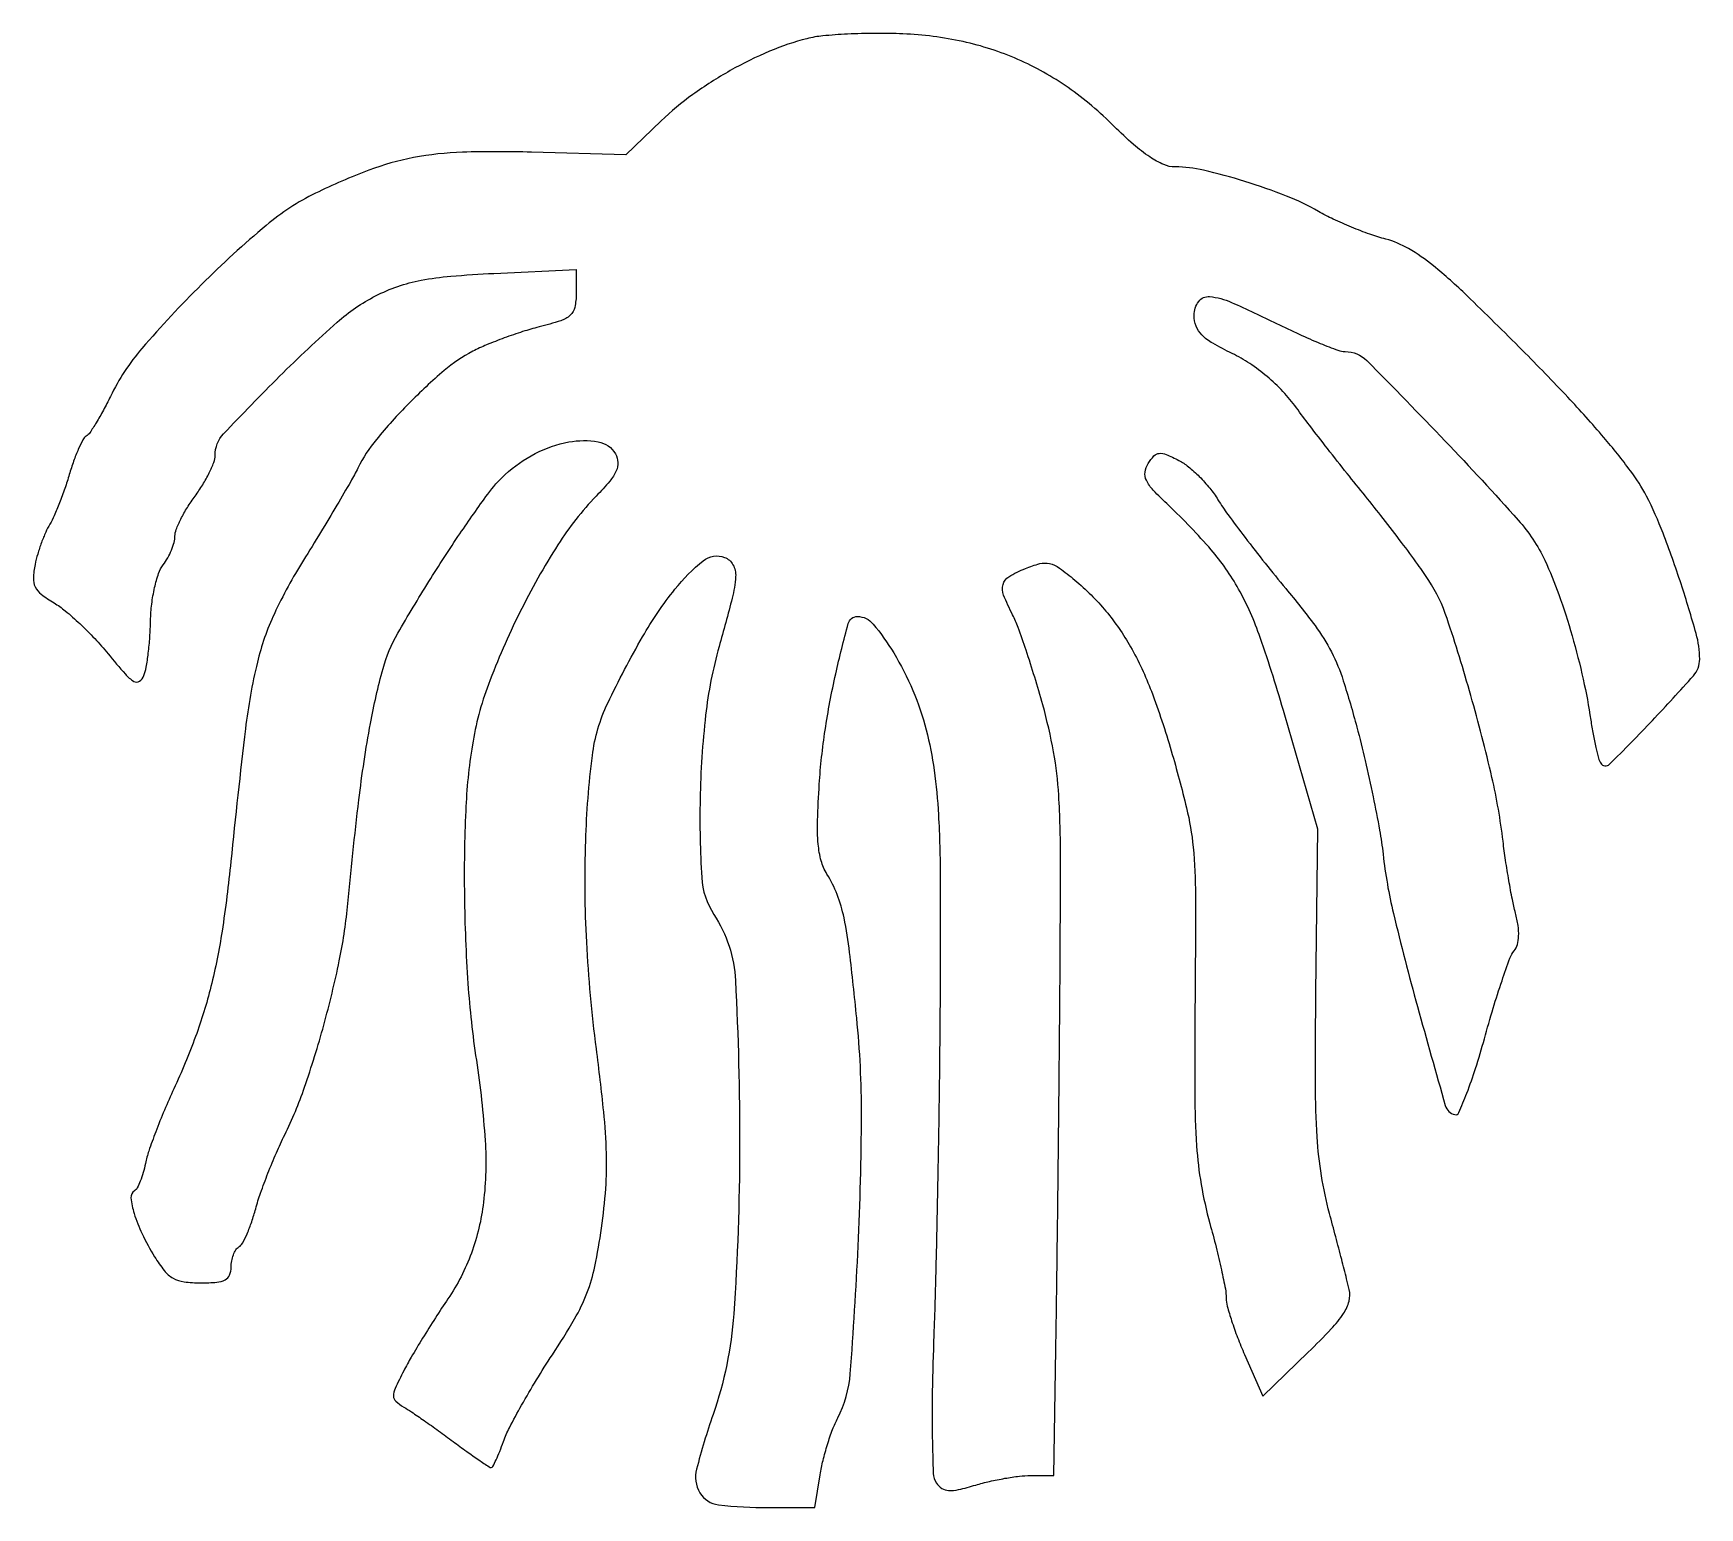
# Model space of a CAD drawing. Extents: x 0 to 208, y 0 to 184.
import ezdxf

# ---------------------------------------------------------------- set-up
doc = ezdxf.new("R2010")
doc.units = 0

msp = doc.modelspace()

# ---------------------------------------------------------------- linework, layer by layer
msp.add_lwpolyline([(96.745923, 182.978012, 0.038662), (92.097835, 181.413131, 0.0279), (87.189042, 178.994376, 0.027642), (82.518646, 176.008194, 0.035062), (78.584596, 172.73313), (74.169285, 168.5), (62.440479, 168.839598, 0.014865), (53.839208, 168.832867, 0.039402), (47.730683, 168.162695, 0.043733), (42.175888, 166.592743, 0.022185), (35.5, 163.713248, 0.062484), (29.367409, 159.726967, 0.01988), (21.313607, 152.359142, 0.019763), (13.887452, 144.39691, 0.065146), (9.955108, 138.407266, -0.010554), (9.075374, 136.683711, -0.013613), (8.191862, 135.141628, -0.011391), (7.396242, 133.901131, -0.106438), (6.94104, 133.463561, 0.133836), (6.52898, 133.022246, 0.017008), (5.956764, 131.840766, 0.018949), (5.366625, 130.359462, 0.014719), (4.834362, 128.708018, -0.012014), (4.278315, 126.950276, -0.010652), (3.61716, 125.148605, -0.010758), (2.952425, 123.552055, -0.031898), (2.40496, 122.5, 0.032668), (1.89669, 121.519584, 0.015582), (1.367303, 120.201078, 0.015373), (0.897876, 118.784044, 0.021109), (0.569748, 117.482392, 0.038895), (0.352924, 115.78404, 0.127666), (0.580975, 114.685727, 0.115873), (1.330594, 113.776362, 0.029286), (2.931617, 112.699466, -0.040238), (4.336891, 111.708912, -0.015119), (6.141411, 110.111276, -0.014863), (8.010224, 108.245355, -0.017495), (9.662037, 106.36756, 0.007603), (11.816947, 103.817864, 0.07708), (12.875341, 102.92629, 0.294021), (13.56747, 102.9441, 0.150698), (14.131721, 103.650486, 0.05111), (14.419832, 104.680582, 0.012509), (14.675654, 106.425455, 0.012685), (14.868968, 108.450121, 0.012352), (14.961518, 110.5, -0.025516), (15.108684, 112.556599, -0.025012), (15.464901, 114.601457, -0.025828), (15.959026, 116.358609, -0.080621), (16.531803, 117.44113, 0.034855), (17.093784, 118.302879, 0.02916), (17.568717, 119.286338, 0.030156), (17.896858, 120.240319, 0.067854), (18, 120.99685, -0.093493), (18.158315, 121.836119, -0.022631), (18.734375, 123.132544, -0.022434), (19.543063, 124.584223, -0.020632), (20.5, 126, 0.021494), (21.456912, 127.421013, 0.022977), (22.265625, 128.888342, 0.023324), (22.839903, 130.205544, 0.091377), (23, 131.074252, -0.190804), (24.057604, 133.744792, -0.008686), (31.043731, 140.927519, -0.014201), (38.215959, 147.656197, -0.062224), (43, 150.934854, -0.036414), (45.753929, 152.111325, -0.035727), (48.66687, 152.884702, -0.02617), (52.366825, 153.390107, -0.009048), (57.75, 153.742305), (68, 154.226839), (68, 151.232134, -0.049839), (67.828023, 149.511107, -0.161353), (67.265699, 148.527029, -0.106093), (66.069159, 147.841443, -0.015561), (63.365606, 147.070476, 0.015931), (61.327638, 146.487682, 0.010609), (59.030481, 145.696713, 0.010685), (56.832223, 144.833459, 0.020494), (55.115606, 144.032535, 0.057202), (51.543889, 141.631704, 0.021636), (47.134294, 137.529067, 0.02159), (43.103129, 133.069676, 0.058641), (40.791418, 129.5, -0.015868), (39.9024, 127.830324, -0.003095), (38.187405, 124.884375, -0.003285), (36.143478, 121.474234, -0.003036), (34.000985, 118, 0.030448), (30.383482, 111.343264, 0.050158), (28.269328, 105.302946, 0.029429), (26.783726, 97.026639, 0.004583), (24.965087, 80.5, -0.012532), (23.869636, 71.817116, -0.023778), (22.482941, 64.909281, -0.026501), (20.566168, 58.683009, -0.020765), (17.858087, 52.153622, 0.008905), (16.687138, 49.509379, 0.008777), (15.605213, 46.812441, 0.008683), (14.74039, 44.41795, 0.03297), (14.326563, 42.882813, -0.02077), (14.045199, 41.727705, -0.025307), (13.683458, 40.675267, -0.025152), (13.297811, 39.838722, -0.134545), (12.958599, 39.474413, 0.286715), (12.518731, 38.583852, 0.04909), (12.906795, 36.647369, 0.039491), (13.898805, 34.125853, 0.022549), (15.465608, 31.25, 0.032687), (16.667024, 29.528451, 0.095715), (17.763939, 28.594547, 0.09596), (19.128117, 28.137748, 0.032958), (21.215608, 28, 0.019563), (23.201975, 28.077748, 0.09924), (24.262568, 28.378223, 0.177865), (24.806433, 28.968094, 0.098515), (25, 29.940983, -0.04567), (25.072042, 30.728056, -0.045762), (25.285767, 31.488416, -0.049786), (25.599601, 32.11402, -0.113677), (25.972825, 32.483205, 0.131655), (26.415216, 32.95295, 0.019788), (26.988119, 34.126808, 0.021069), (27.563963, 35.601216, 0.016796), (28.063051, 37.234155, -0.018838), (28.667434, 39.183096, -0.008905), (29.585513, 41.650695, -0.008811), (30.639167, 44.202258, -0.012307), (31.676782, 46.441933, 0.031598), (34.148114, 52.364861, 0.015894), (36.545617, 60.106398, 0.015878), (38.473992, 68.097528, 0.027637), (39.491326, 74.839112, -0.006052), (40.917451, 88.164375, -0.015871), (42.359118, 97.673518, -0.021419), (43.924975, 104.513983, -0.064463), (45.770868, 108.921486, -0.008054), (49.634248, 115.345152, -0.009387), (53.515727, 121.31696, -0.008912), (56.976556, 126.237678, -0.047888), (59.14979, 128.683388, -0.068577), (62.87415, 131.295722, -0.07265), (67.094972, 132.740002, -0.090044), (70.756393, 132.758458, -0.223866), (72.891695, 131.25, -0.116998), (73.195133, 130.204047, -0.120042), (72.991796, 129.144029, -0.068513), (72.17706, 127.859611, -0.016804), (70.493698, 126, 0.051131), (65.726915, 119.947597, 0.02576), (60.947892, 111.472467, 0.025759), (57.055984, 102.528443, 0.049923), (55.060038, 95, 0.029084), (54.227984, 86.80965, 0.013942), (54.067203, 76.238417, 0.013848), (54.51008, 65.273061, 0.020713), (55.557578, 55.743418, -0.021141), (56.648962, 45.735739, -0.046234), (56.448252, 38.033384, -0.058227), (54.935226, 31.707756, -0.061064), (52.018961, 26.010218, 0.00604), (50.460415, 23.646754, 0.005048), (48.861738, 21.101363, 0.005097), (47.446782, 18.743597, 0.013863), (46.508693, 17.036976, 0.009564), (45.435033, 14.84654, 0.109618), (45.22834, 13.914581, 0.212739), (45.521627, 13.256668, 0.051279), (46.509208, 12.536976, -0.016671), (47.468242, 11.934871, -0.003803), (49.048768, 10.849924, -0.00393), (50.852474, 9.570294, -0.003816), (52.6537, 8.25, 0.004034), (54.354531, 7.004432, 0.006169), (55.851094, 5.954688, 0.002494), (57.143547, 5.081126, 0.148419), (57.410828, 5, 0.279806), (57.609235, 5.120463, 0.010022), (58.020586, 5.951899, 0.015857), (58.472581, 6.998476, 0.010136), (58.933996, 8.240506, -0.036243), (59.678575, 9.963604, -0.008327), (61.190193, 12.750503, -0.008564), (63.044854, 15.910317, -0.008262), (65.028355, 19.043191, 0.013093), (67.791556, 23.502319, 0.03959), (69.342761, 26.718185, 0.041692), (70.325096, 30.046917, 0.015786), (71.155776, 34.827125, 0.01729), (71.679702, 39.755492, 0.025019), (71.772979, 44.132782, 0.018935), (71.427701, 49.310535, 0.00567), (70.513974, 57.166407, -0.018379), (69.311762, 70.432193, -0.021645), (69.181332, 83.043206, -0.022669), (70.016239, 93.688334, -0.081204), (71.932481, 100.213152, -0.017977), (76.272921, 108.476467, -0.039064), (80.303232, 114.396806, -0.053355), (83.829486, 117.944324, -0.268218), (86.486464, 118.366821, -0.177032), (87.536952, 117.451326, -0.142084), (87.868225, 115.978503, -0.048271), (87.440864, 113.287656, -0.00533), (85.807761, 107.261158, 0.040659), (84.130495, 98.724965, 0.023347), (83.437767, 88.253443, 0.019865), (83.636568, 78.487649, 0.13051), (85.161069, 73.881656, -0.132551), (87.843323, 65.667382, -0.013433), (88.365333, 44.949524, -0.016889), (87.627132, 24.132755, -0.066586), (85.056872, 11.594774, 0.020696), (82.996791, 4.785512, 0.199854), (83.41586, 1.856491, 0.23408), (85.73456, 0.356187, 0.028612), (91.953979, 0), (97.744384, 0), (98.400795, 4.104973, -0.020886), (98.763979, 5.893591, -0.014595), (99.31549, 7.87645, -0.014753), (99.956897, 9.749189, -0.029451), (100.592881, 11.179613, 0.100614), (102.150861, 16.665812, 0.007188), (103.134326, 32.567389, 0.011033), (103.546953, 48.856037, 0.025958), (102.955765, 61, 0.003892), (102.068801, 69.155434, 0.022022), (101.371513, 73.472057, 0.040772), (100.520649, 76.368881, 0.048118), (99.244256, 78.923564, -0.073924), (98.526366, 80.56659, -0.044944), (98.157598, 82.658078, -0.028895), (98.07845, 85.597225, -0.008461), (98.294325, 90.112406, -0.021269), (99.019806, 96.852273, -0.01828), (100.340646, 103.859374, -0.009853), (101.891951, 110.128574, -0.33932), (103.028183, 111, -0.224192), (105.009712, 110.064493, -0.035672), (107.562158, 106.468706, -0.036544), (109.949348, 101.803136, -0.03732), (111.612403, 96.871918, -0.027677), (112.607497, 91.842343, -0.021816), (113.141673, 86.315955, -0.012303), (113.36514, 78.373906, -0.002376), (113.347493, 64, -0.001748), (113.243167, 52.992545, -0.001351), (113.055092, 40.996875, -0.001366), (112.818591, 29.796621, -0.003281), (112.566244, 21.5, 0.004734), (112.372565, 14.459157, 0.008902), (112.371249, 8.770076, 0.005768), (112.502493, 4.262457, 0.137465), (112.890149, 3.068163, 0.104485), (113.570209, 2.401428, 0.129793), (114.411171, 2.132835, 0.071071), (115.653716, 2.246094, 0.014574), (117.787418, 2.818163, -0.016991), (119.508763, 3.270769, -0.012942), (121.420476, 3.652835, -0.01313), (123.232886, 3.917706, -0.029723), (124.61602, 4), (127.5, 4), (127.771432, 19.75, 0.001073), (127.891381, 27.700058, 0.000378), (128.030273, 39.098438, 0.000375), (128.164028, 51.625305, 0.000441), (128.271432, 63.5, 0.001716), (128.354052, 80.966147, 0.014912), (128.132476, 88.732045, 0.030484), (127.484435, 94.138546, 0.022666), (126.139392, 100, 0.00629), (125.133697, 103.452226, 0.006757), (124.064079, 106.79635, 0.006433), (123.07047, 109.641877, 0.031607), (122.389392, 111.20034, -0.023839), (121.262322, 113.673958, -0.163195), (121.187996, 114.992151, -0.194119), (121.927245, 115.963212, -0.036003), (123.974176, 116.989303, -0.035696), (125.761176, 117.584151, -0.120791), (126.981966, 117.595822, -0.098241), (128.209049, 117.037936, -0.019238), (130.132758, 115.541745, -0.043259), (134.012863, 111.657195, -0.046078), (137.075771, 107.239847, -0.038514), (139.671753, 101.685183, -0.01876), (142.155364, 94.257478, -0.0117), (144.054341, 87.169597, -0.035878), (144.878556, 82.269624, -0.023312), (145.166488, 76.313833, -0.002811), (145.114838, 63.173507, 0.003209), (145.078559, 51.599429, 0.015775), (145.306044, 45.071123, 0.026137), (145.879331, 40.2617, 0.024219), (146.960329, 35.41235, -0.005845), (147.741319, 32.429381, -0.007093), (148.400847, 29.615067, -0.006089), (148.892316, 27.237385, -0.04795), (149, 26.117086, 0.065817), (149.136399, 25.085373, 0.012781), (149.671969, 23.280431, 0.013384), (150.411828, 21.194035, 0.012019), (151.287554, 19.073144), (153.575107, 13.8898), (159.217503, 19.354771, 0.010667), (162.096691, 22.264992, 0.044741), (163.621949, 24.193046, 0.080027), (164.302469, 25.716319, 0.121411), (164.329601, 27.159871, 0.006363), (164.010364, 28.489858, 0.001194), (163.389234, 30.915447, 0.001277), (162.649384, 33.746364, 0.001168), (161.873026, 36.658673, -0.025799), (160.869624, 41.337165, -0.024518), (160.332152, 46.174372, -0.014951), (160.122335, 52.784113, -0.003276), (160.175998, 64.158673), (160.405247, 84.5), (156.305296, 98.694961, 0.012796), (153.239018, 108.374821, 0.043415), (150.545968, 114.419364, 0.052258), (147.128743, 119.30524, 0.025158), (141.829456, 124.824656, -0.01432), (139.900865, 126.748153, -0.076237), (139.055556, 127.968221, -0.146255), (138.887926, 128.98578, -0.108186), (139.273405, 130.066183, -0.048782), (139.993959, 131.002828, -0.181359), (140.650171, 131.326933, -0.126024), (141.508302, 131.196548, -0.018936), (143.097406, 130.44963, -0.052597), (144.290947, 129.663648, -0.025307), (145.647989, 128.429396, -0.024766), (146.946664, 126.985869, -0.032393), (147.975403, 125.539798, 0.019598), (149.211517, 123.704628, 0.005058), (151.349176, 120.845919, 0.005139), (153.855387, 117.633103, 0.005213), (156.415472, 114.487732, -0.012583), (160.064583, 109.866881, -0.042266), (162.106775, 106.600719, -0.041572), (163.587904, 103.009808, -0.011882), (165.279436, 97.222178, -0.007841), (166.321737, 93.051618, -0.006401), (167.309573, 88.558664, -0.006473), (168.112334, 84.399661, -0.016828), (168.550167, 81.381785, 0.031484), (169.838648, 74.024421, 0.008241), (172.837035, 62.417463, 0.00247), (176.305088, 50.089222, 0.272181), (177.5, 48.953182, 0.362496), (177.992249, 49.20129, 0.009533), (178.991366, 51.63649, 0.015745), (180.076024, 54.714667, 0.009569), (181.172734, 58.414663, -0.006206), (182.272823, 62.219814, -0.008371), (183.368012, 65.631906, -0.006016), (184.362524, 68.449082, -0.08554), (184.892817, 69.370853, 0.108475), (185.285738, 70.131853, 0.057002), (185.442044, 71.190174, 0.045489), (185.365217, 72.509556, 0.026381), (185.046659, 74.066415, -0.014829), (184.658056, 75.764892, -0.005959), (184.223752, 78.107009, -0.005891), (183.815448, 80.642753, -0.007416), (183.499987, 83, 0.0272), (182.110837, 90.968759, 0.01261), (179.488082, 101.147011, 0.010803), (176.523481, 110.76413, 0.063954), (174.245367, 115.5, 0.012775), (172.88683, 117.478784, 0.00456), (170.85093, 120.234375, 0.004521), (168.561494, 123.218184, 0.005326), (166.338661, 126, -0.003092), (164.066195, 128.818018, -0.002399), (161.626373, 131.9125, -0.002425), (159.378131, 134.821274, -0.005851), (157.751037, 137, 0.031608), (156.06802, 139.026986, 0.028339), (154.083563, 140.905538, 0.028688), (151.928639, 142.523298, 0.034954), (149.735857, 143.769287, -0.018184), (147.321881, 145.035893, -0.066929), (145.955961, 146.081252, -0.105132), (145.24802, 147.175084, -0.091483), (145, 148.519287, -0.160981), (145.569225, 150.241455, -0.263673), (146.936137, 150.846541, -0.079969), (149.67427, 150.122619, -0.009919), (155.275442, 147.5, 0.007435), (158.101685, 146.159515, 0.00983), (160.716592, 145.028125, 0.007527), (162.923833, 144.162771, 0.089887), (163.821943, 144, -0.199791), (166.512486, 142.880209, -0.004661), (176.291942, 132.849106, -0.008573), (185.384931, 123.014362, -0.072508), (188.701238, 118, -0.024705), (190.447194, 113.75442, -0.015149), (192.100631, 108.60096, -0.014864), (193.487818, 103.178329, -0.018857), (194.42856, 98.095382, 0.009268), (194.719054, 96.338176, 0.011197), (195.059056, 94.700979, 0.00991), (195.401765, 93.341678, 0.071818), (195.669852, 92.725173, 0.483298), (196.766989, 92.59641, 0.006759), (202.103201, 98.05882, 0.008686), (207.215577, 103.626179, 0.183377), (208, 105.69308, 0.068752), (207.56128, 108.868616, 0.010271), (205.681559, 115.052052, 0.012364), (203.439692, 121.381956, 0.028279), (201.368217, 126, 0.041955), (199.383512, 129.1512, 0.014878), (196.0483, 133.312226, 0.012516), (191.569913, 138.311824, 0.007003), (185.888923, 144.176394, 0.004582), (178.980379, 150.985203, 0.021558), (174.813979, 154.682805, 0.038142), (171.726812, 156.82444, 0.068197), (168.88021, 158.008118, -0.02087), (166.913314, 158.615734, -0.012233), (164.611687, 159.497399, -0.012223), (162.348843, 160.493649, -0.020301), (160.5, 161.455634, 0.036245), (156.526016, 163.365037, 0.018599), (151.309867, 165.199945, 0.018022), (146.172791, 166.594177, 0.057308), (142.643712, 167, -0.103156), (141.209592, 167.299057, -0.043932), (139.479092, 168.242136, -0.033562), (137.442101, 169.80319, -0.016105), (135.038371, 172.056867, 0.043473), (129.289924, 176.884066, 0.049837), (123.039754, 180.396782, 0.049698), (116.202645, 182.610433, 0.042824), (108.709552, 183.576417, 0.011899), (105.291134, 183.640746, 0.011249), (101.808796, 183.54503, 0.01128), (98.731082, 183.321396, 0.038112)], format="xyb", close=True)

doc.saveas('drawing.dxf')
